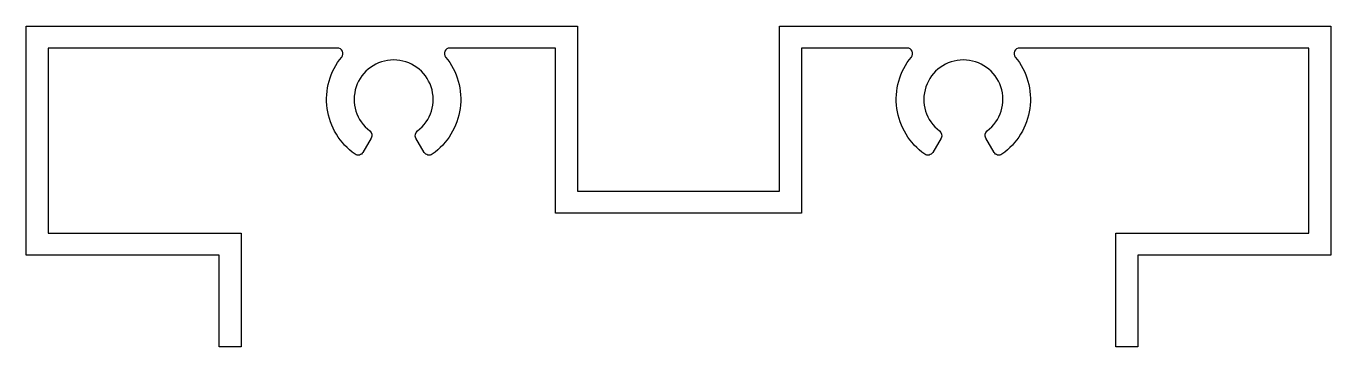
# Model space of a CAD drawing. Extents: x 205.2 to 276.2, y 251 to 268.5.
import ezdxf

# ---------------------------------------------------------------- set-up
doc = ezdxf.new("R2010")
doc.units = 0
doc.layers.add('ANA', color=220, linetype='CONTINUOUS')

msp = doc.modelspace()

# ---------------------------------------------------------------- linework, layer by layer
at = {"layer": 'ANA'}
msp.add_lwpolyline([(247.44, 267.26), (247.44, 258.26), (234.04, 258.26), (234.04, 267.26), (228.298, 267.26, 0.632572), (228.066, 266.77, -0.435474), (227.34, 261.475, -0.440729), (226.908, 261.57), (226.455, 262.354, -0.378699), (226.535, 262.744, 2.985787), (223.945, 262.744, -0.378699), (224.024, 262.354), (223.571, 261.57, -0.440729), (223.139, 261.475, -0.435474), (222.414, 266.77, 0.632572), (222.181, 267.26), (206.44, 267.26), (206.44, 257.16), (216.94, 257.16), (216.94, 250.96), (215.74, 250.96), (215.74, 255.96), (205.24, 255.96), (205.24, 268.46), (235.24, 268.46), (235.24, 259.46), (246.24, 259.46), (246.24, 268.46), (276.24, 268.46), (276.24, 255.96), (265.74, 255.96), (265.74, 250.96), (264.54, 250.96), (264.54, 257.16), (275.04, 257.16), (275.04, 267.26), (259.298, 267.26, 0.632572), (259.066, 266.77, -0.435474), (258.34, 261.475, -0.440729), (257.908, 261.57), (257.455, 262.354, -0.378699), (257.535, 262.744, 2.985787), (254.945, 262.744, -0.378699), (255.024, 262.354), (254.571, 261.57, -0.440729), (254.139, 261.475, -0.435474), (253.414, 266.77, 0.632572), (253.181, 267.26)], format="xyb", close=True, dxfattribs=at)

doc.saveas('drawing.dxf')
